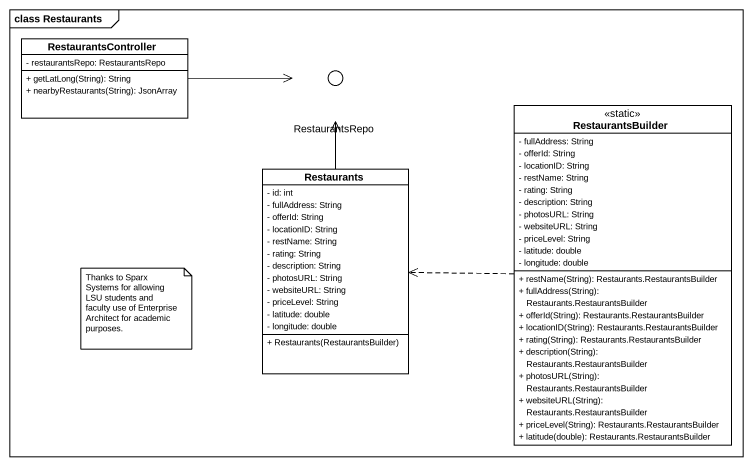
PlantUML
@startuml
mainframe class Restaurants
allowmixing
hide circle
hide empty members
skinparam classAttributeIconSize 0
class RestaurantsController {
  - restaurantsRepo: RestaurantsRepo
  + getLatLong(String): String
  + nearbyRestaurants(String): JsonArray
}
() RestaurantsRepo <<interface>>
class RestaurantsBuilder <<static>> {
  - fullAddress: String
  - offerId: String
  - locationID: String
  - restName: String
  - rating: String
  - description: String
  - photosURL: String
  - websiteURL: String
  - priceLevel: String
  - latitude: double
  - longitude: double
  + restName(String): Restaurants.RestaurantsBuilder
  + fullAddress(String): Restaurants.RestaurantsBuilder
  + offerId(String): Restaurants.RestaurantsBuilder
  + locationID(String): Restaurants.RestaurantsBuilder
  + rating(String): Restaurants.RestaurantsBuilder
  + description(String): Restaurants.RestaurantsBuilder
  + photosURL(String): Restaurants.RestaurantsBuilder
  + websiteURL(String): Restaurants.RestaurantsBuilder
  + priceLevel(String): Restaurants.RestaurantsBuilder
  + latitude(double): Restaurants.RestaurantsBuilder
}
class Restaurants {
  - id: int
  - fullAddress: String
  - offerId: String
  - locationID: String
  - restName: String
  - rating: String
  - description: String
  - photosURL: String
  - websiteURL: String
  - priceLevel: String
  - latitude: double
  - longitude: double
  + Restaurants(RestaurantsBuilder)
}
RestaurantsController -right-> RestaurantsRepo
RestaurantsBuilder .left.> Restaurants
Restaurants -up-> RestaurantsRepo
note as N1
  Thanks to Sparx Systems for allowing LSU students and faculty use of Enterprise Architect for academic purposes.
end note
@enduml
